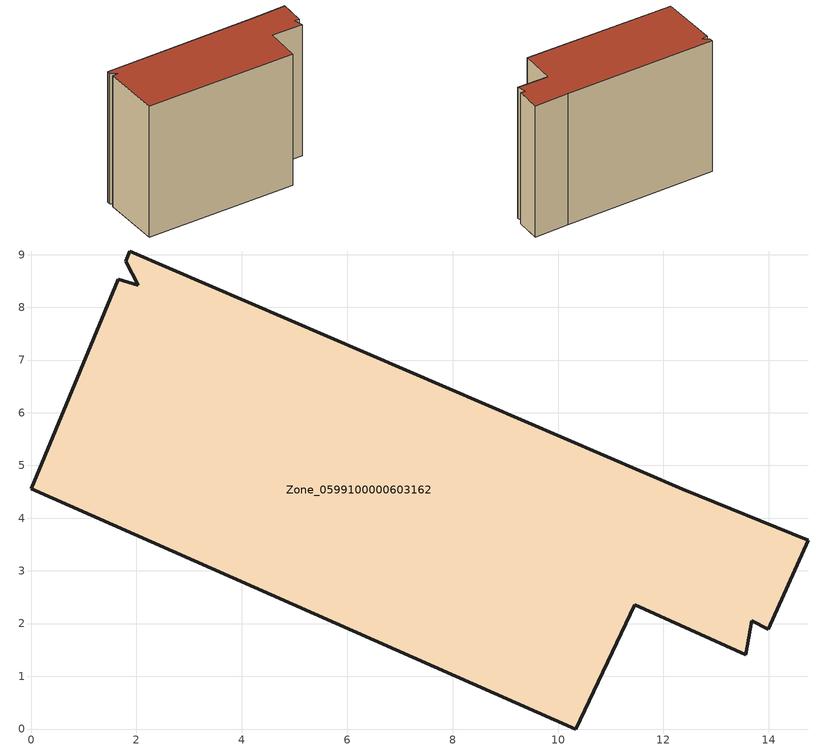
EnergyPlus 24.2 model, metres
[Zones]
Zone_0599100000603162
 floor ground (C_G): 13.67,2.05 13.56,1.41 11.45,2.36 10.33,0 0,4.56 1.65,8.53 2.03,8.42 1.79,8.88 1.88,9.07 12.36,4.55 14.75,3.58 13.99,1.9 z0
 wall outside (C_F): 1.65,8.53 0,4.56 10.33,0 11.45,2.36 13.56,1.41 13.67,2.05 13.99,1.9 14.75,3.58 12.36,4.55 1.88,9.07 1.79,8.88 2.03,8.42 1.65,8.53 z0:10.48
 roof outside (C_R): 13.56,1.41 13.67,2.05 13.99,1.9 14.75,3.58 12.36,4.55 1.88,9.07 1.79,8.88 2.03,8.42 1.65,8.53 0,4.56 10.33,0 11.45,2.36 z10.48
[BUILDING]
Pand.0599100000603162: North Axis=0; Terrain=City; Loads Convergence Tolerance Value=0.04; Temperature Convergence Tolerance Value=0.4; Solar Distribution=FullExterior; Maximum Number of Warmup Days=25; Minimum Number of Warmup Days=1
[Site:Location]
Rotterdam.The.Hague.AP_ZH_NLD Design_Conditions: Latitude=51.96; Longitude=4.45; Time Zone=1; Elevation=-4.5
[SITE:GROUNDTEMPERATURE:BUILDINGSURFACE]
18, 18, 18, 18, 18, 18, 18, 18, 18, 18, 18, 18
[MATERIAL] Thermal Absorptance=0.9; Solar Absorptance=0.7; Visible Absorptance=0.7
Name | Roughness | Thickness | Conductivity | Density | Specific Heat
G.TI.1946 | MediumSmooth | 0.15 | 1 | 540 | 1210
F.TI.1946 | Rough | 0.3 | 0.857143 | 1920 | 840
R.TI.1946 | MediumRough | 0.2 | 0.1 | 1500 | 1000
[CONSTRUCTION]
C_G: G.TI.1946
C_F: F.TI.1946
C_R: R.TI.1946
[ZONE]
Zone_0599100000603162: Type=1; Multiplier=1; Ceiling Height=Autocalculate; Volume=Autocalculate; Floor Area=autocalculate; Part of Total Floor Area=Yes
[ZONEINFILTRATION:DESIGNFLOWRATE]
Infil_Zone_0599100000603162: Zone or ZoneList or Space or SpaceList=Zone_0599100000603162; Schedule=AlwaysOn; Design Flow Rate Calculation Method=Flow/Area; Flow Rate per Floor Area=0.003; Constant Term Coefficient=1; Temperature Term Coefficient=0; Velocity Term Coefficient=0; Velocity Squared Term Coefficient=0
[HVACTEMPLATE:ZONE:IDEALLOADSAIRSYSTEM]
Zone_0599100000603162: Maximum Heating Supply Air Temperature=50; Minimum Cooling Supply Air Temperature=13; Maximum Heating Supply Air Humidity Ratio=0.0156; Minimum Cooling Supply Air Humidity Ratio=0.0077; Heating Limit=NoLimit; Cooling Limit=NoLimit; Dehumidification Control Type=ConstantSensibleHeatRatio; Cooling Sensible Heat Ratio=0.7; Dehumidification Setpoint=60; Humidification Control Type=None; Humidification Setpoint=30; Outdoor Air Method=None; Outdoor Air Flow Rate per Person=0.00944; Outdoor Air Flow Rate per Zone Floor Area=0; Outdoor Air Flow Rate per Zone=0; Demand Controlled Ventilation Type=None; Outdoor Air Economizer Type=NoEconomizer; Heat Recovery Type=None; Sensible Heat Recovery Effectiveness=0.7; Latent Heat Recovery Effectiveness=0.65
[ZONECONTROL:THERMOSTAT]
ThermostatControl_Zone_0599100000603162: Zone or ZoneList=Zone_0599100000603162; Control Type Schedule=DualSetpointControlType; Control 1=Thermostat_Zone_0599100000603162; Temperature Difference Between Cutout And Setpoint=0
[THERMOSTATSETPOINT:DUALSETPOINT]
Thermostat_Zone_0599100000603162: Heating Setpoint Temperature Schedule=HeatingSetpoint_Zone_0599100000603162; Cooling Setpoint Temperature Schedule=CoolingSetpoint_Zone_0599100000603162
[SCHEDULE:COMPACT]
HeatingSetpoint_Zone_0599100000603162: Through: 12/31, For: AllDays, Until: 24:00, 21
CoolingSetpoint_Zone_0599100000603162: Through: 12/31, For: AllDays, Until: 24:00, 24
DualSetpointControlType: Through: 12/31, For: AllDays, Until: 24:00, 4
AlwaysOn: Through: 12/31, For: AllDays, Until: 24:00, 1
